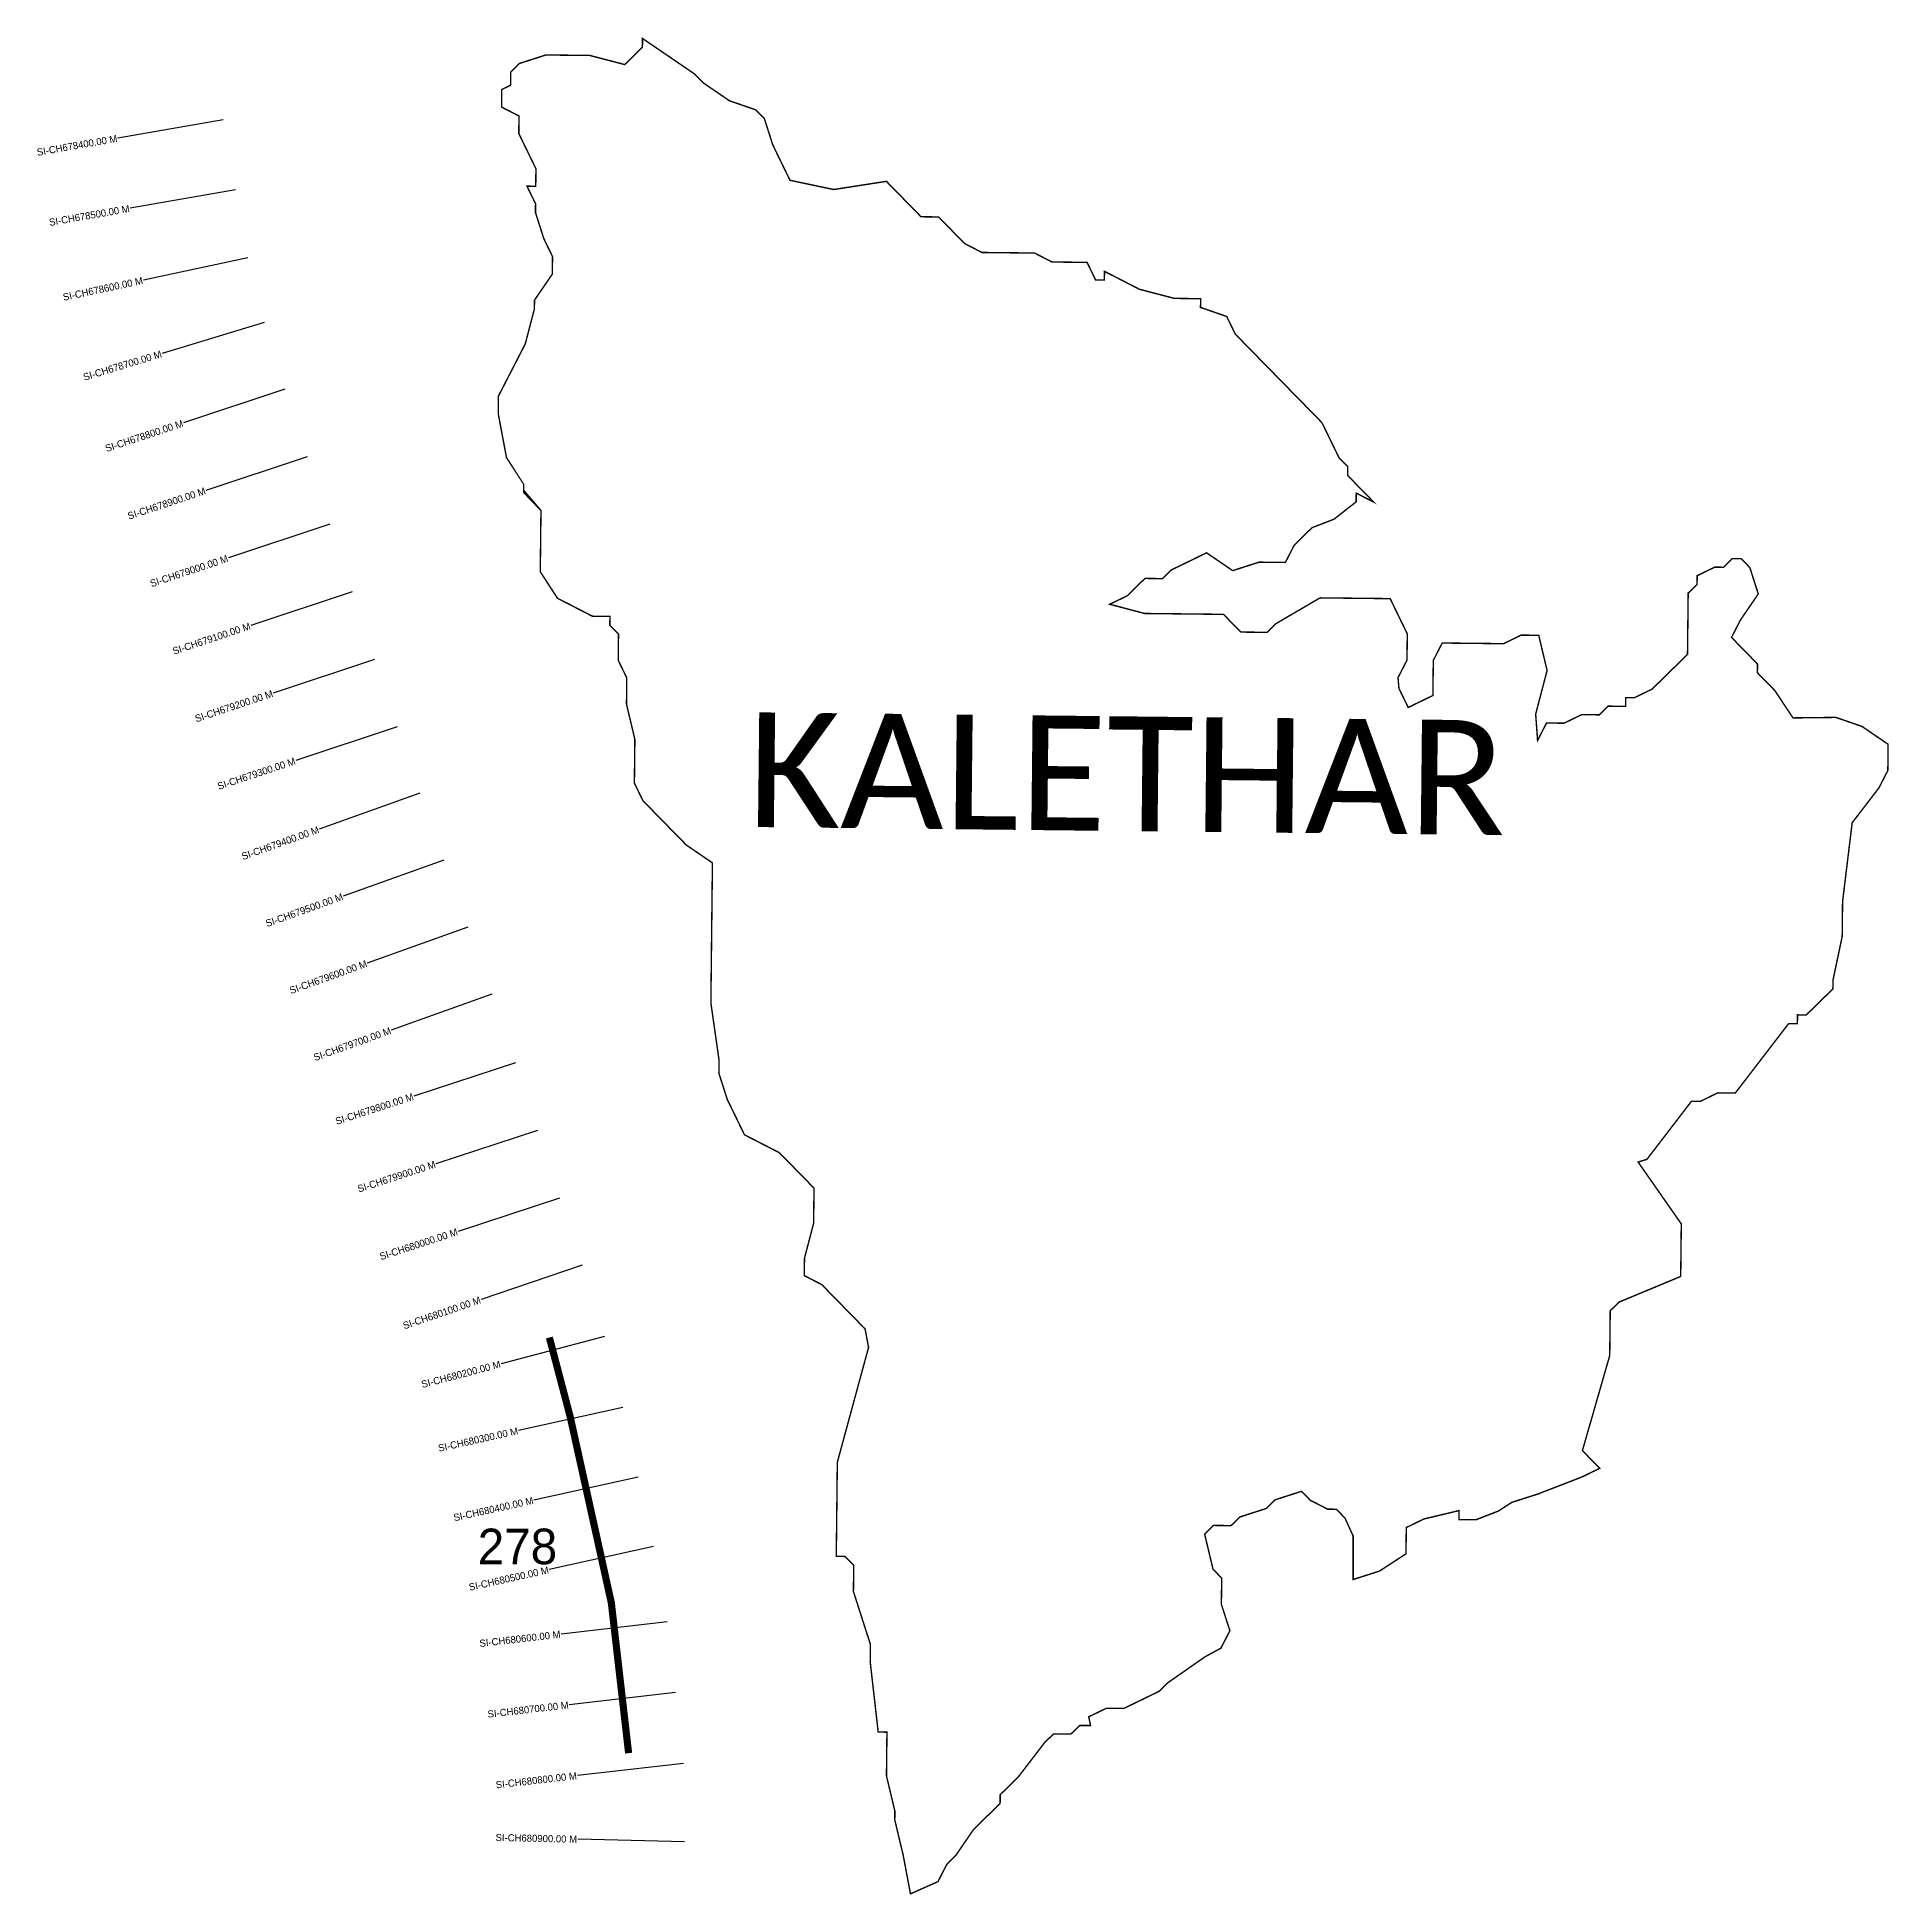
# Model space of a CAD drawing. Header units: metres. Extents: x 337657 to 340258, y 1770514 to 1773124.
import ezdxf
from ezdxf.enums import TextEntityAlignment as Align

# ---------------------------------------------------------------- set-up
doc = ezdxf.new("R2010")
doc.units = ezdxf.units.M
for name, color, linetype in [('ARTIFICIALLY PROTECTED', 4, 'Continuous'), ('CS', 134, 'Continuous'), ('CSMark', 6, 'Continuous'), ('VILLAGE NAME', 250, 'Continuous')]:
    doc.layers.add(name, color=color, linetype=linetype)

msp = doc.modelspace()

# ---------------------------------------------------------------- linework, layer by layer
at = {"color": 6, "const_width": 2}
for points in [[(338322.0776708126, 1773075.008176804), (338334.5057053566, 1773087.167630196), (338371.5581462383, 1773099.058097839), (338433.1007018089, 1773098.385836601), (338482.2152225971, 1773085.554121971), (338507.0716955662, 1773109.909945488), (338507.2059864998, 1773122.203689575), (338580.5416369438, 1773072.184840202), (338592.7006866932, 1773059.71988678), (338629.3498511314, 1773034.692204475), (338666.1337099075, 1773021.995184898), (338678.3300807476, 1773009.566745758), (338690.2205486298, 1772972.514305115), (338714.3069837093, 1772922.996508598), (338775.6783304214, 1772910.030905724), (338849.6858389378, 1772921.517694473), (338898.3601653576, 1772871.768233299), (338922.9845714569, 1772871.499247551), (338959.4994447231, 1772834.177822113), (338983.9891564846, 1772821.578175545), (339057.825455904, 1772820.771622658), (339082.3155705929, 1772808.208893776), (339131.5274641514, 1772807.671325684), (339143.5522229671, 1772782.912629128), (339155.8828849755, 1772782.777934681), (339156.0171761513, 1772795.071679115), (339204.9604876041, 1772769.946624756), (339254.0746049881, 1772757.077991486), (339290.9927549403, 1772756.674715414), (339290.8584640026, 1772744.380970955), (339327.6423227787, 1772731.683951378), (339339.667081356, 1772706.925254822), (339461.4076695442, 1772582.495619774), (339485.494508028, 1772533.014740944), (339497.6535577774, 1772520.549787521), (339497.5192668438, 1772508.256043434), (339534.0341403484, 1772470.934617996), (339509.5440254211, 1772483.497346878), (339509.4097344875, 1772471.203602791), (339478.3879301548, 1772446.915125847), (339447.5008203983, 1772434.95731163), (339422.607429266, 1772410.601890564), (339410.0077819824, 1772386.112179756), (339373.0896322727, 1772386.5154562), (339336.0371916294, 1772374.624988556), (339299.3880269527, 1772399.652669907), (339249.9071481228, 1772375.565832138), (339237.4421951771, 1772363.40678215), (339212.8547074795, 1772363.675364494), (339187.9613163471, 1772339.319943428), (339163.4178998877, 1772327.363340179), (339212.3167369366, 1772314.426552773), (339323.0711863041, 1772313.216723442), (339347.4266068935, 1772288.323332787), (339384.3447566032, 1772287.920056343), (339396.7731945515, 1772300.116427422), (339458.719026804, 1772336.362315178)], [(339458.719026804, 1772336.362315178), (339557.1797320843, 1772335.286777496), (339581.2661674023, 1772285.76898098), (339580.8628909588, 1772248.850831032), (339568.2636470795, 1772224.39803791), (339569.5120208263, 1772209.228340149), (339582.6015131339, 1772182.359436261), (339617.2434735298, 1772199.235661507), (339617.7810409069, 1772248.447554588), (339630.3437702656, 1772272.937669754), (339716.5107314587, 1772271.996422768), (339741.2325103283, 1772284.021584511), (339765.8569164276, 1772283.752599716), (339777.6130926609, 1772234.406414986), (339761.5782592297, 1772173.031672478), (339764.2438113689, 1772136.080000877), (339776.8065402508, 1772160.570115089), (339801.4309461117, 1772160.301130295), (339826.1896429002, 1772172.325888014), (339850.8140487882, 1772172.056902744), (339863.2420836542, 1772184.216355617), (339887.8664895422, 1772183.947370346), (339888.0011838154, 1772196.278032366), (339900.2949276845, 1772196.143741369), (339925.0536245694, 1772208.168499969), (339974.803488736, 1772256.879744484), (339975.7443322674, 1772343.009787872), (339988.276834058, 1772355.205755618), (339988.3439795565, 1772367.499499488), (340013.0657582917, 1772379.524661364), (340025.3964203105, 1772379.389967091), (340037.8248584529, 1772391.586338114), (340050.118602322, 1772391.452047117), (340062.3145700676, 1772378.986690824), (340074.2050376695, 1772341.934250067), (340049.1773555144, 1772305.285085578), (340036.614626375, 1772280.794970686), (340073.1294998649, 1772243.473544659), (340072.9952088679, 1772231.17980079), (340097.3506294856, 1772206.28640963), (340122.9079898222, 1772167.733528562), (340183.114315033, 1772168.427014351), (340219.8981735706, 1772155.72999382), (340256.5473382473, 1772130.702311516), (340256.1440618038, 1772093.784161568), (340243.5444145203, 1772069.294449806), (340206.0886974335, 1772020.485832214), (340203.2105257511, 1771996.900918961), (340192.5847218037, 1771909.828756332), (340192.0471544266, 1771860.616861343), (340179.0811491013, 1771799.208598137), (340178.9468581676, 1771786.914855003), (340141.5885136127, 1771750.400383949), (340129.2947697639, 1771750.534675598), (340129.1600756645, 1771738.204012871), (340116.8663318157, 1771738.338303566), (340041.917576313, 1771640.684553146), (340017.330088377, 1771640.95313549), (339992.5713918209, 1771628.928377151), (339980.2776477337, 1771629.0626688), (339917.8382952213, 1771547.637160301), (339905.463183403, 1771543.702662468), (339966.0648953915, 1771456.900357246), (339965.2583427429, 1771383.064058304), (339878.7246201038, 1771347.049834251), (339866.2596669197, 1771334.890784264), (339865.5727331638, 1771272.005056381), (339827.1904412037, 1771138.372649567), (339851.5458620766, 1771113.479258148), (339826.7871651916, 1771101.454499548), (339764.9756242764, 1771077.502355196), (339727.9231835224, 1771065.611887593), (339709.3482767217, 1771053.519580219), (339678.442304626, 1771041.525048968), (339653.9525930113, 1771041.525048968), (339653.9525930113, 1771054.124696258), (339604.6060051119, 1771042.331601502), (339579.8473082269, 1771030.306842903), (339579.4440319597, 1770993.388693143), (339542.2568969324, 1770969.167563521), (339505.2044561784, 1770957.277095918), (339505.2044561784, 1771006.488989548), (339505.2044561784, 1771018.455430038), (339493.814637691, 1771043.54183358), (339481.6555880951, 1771056.006786597), (339469.361844226, 1771056.141077594), (339444.871729335, 1771068.703806734), (339432.7122764629, 1771081.199188737), (339395.6229175591, 1771069.241777274), (339383.194882693, 1771057.082324401), (339346.1420386627, 1771045.154938649), (339333.7140037966, 1771032.995485776), (339309.0895979087, 1771033.264471046), (339296.6611597664, 1771021.068100024), (339308.4173363713, 1770971.721915397), (339320.5767892434, 1770959.293880531), (339320.1735129762, 1770922.375730771), (339332.1004954516, 1770885.285968589), (339319.5012514387, 1770860.833175123), (339297.2369600278, 1770848.771095097), (339245.1269813842, 1770812.390915878), (339232.6989465181, 1770800.231463005), (339183.181149472, 1770776.145027656), (339158.5936617338, 1770776.41360965), (339133.8349648489, 1770764.38885105), (339136.448553619, 1770752.192883304), (339121.3696085567, 1770752.192883304), (339108.9415736907, 1770740.302415702), (339084.3171678027, 1770740.302415701), (339071.8891329367, 1770728.142962829), (339034.4330126392, 1770679.297427317), (339009.539621481, 1770654.942006697), (339009.405330484, 1770642.648262828), (338972.0839044597, 1770606.133389335), (338947.0562223046, 1770569.484224846), (338934.6277841622, 1770557.287853824), (338922.0654582992, 1770532.834657081), (338883.502218008, 1770515.721186638), (338873.219922781, 1770570.29077816), (338861.4637460709, 1770619.636961937), (338861.5984404087, 1770631.967624664), (338849.8053457737, 1770681.314211845), (338850.141476512, 1770712.08548975), (338850.4776065333, 1770742.856767662), (338838.1838636398, 1770742.99105835), (338826.9656572342, 1770841.586054802), (338827.2346425056, 1770866.210461617), (338803.4167892933, 1770940.315745354), (338803.8200654984, 1770977.233895302), (338791.6606125832, 1770989.661930084), (338779.3299505711, 1770989.796625137), (338780.7740023136, 1771121.993122101), (338824.6629035473, 1771283.375459671), (338819.7436990738, 1771309.399870872), (338758.8734049797, 1771371.614686966), (338734.4202084541, 1771384.177014351), (338734.6891937256, 1771408.801419258), (338747.5205044746, 1771457.879021645), (338748.0584750175, 1771507.127833366), (338699.3841488361, 1771556.877295494), (338650.4043223858, 1771582.039671898), (338626.3174836636, 1771631.520549774), (338614.4274194241, 1771668.609909058), (338614.6288559437, 1771687.050523758), (338603.2092132568, 1771767.204906464), (338605.3598856926, 1771964.089399338), (338568.7107210159, 1771989.117081642), (338507.8404269218, 1772051.331897736), (338495.7787501812, 1772076.090997696), (338496.4510116577, 1772137.633553505), (338484.694835186, 1772186.979738235), (338485.0981113911, 1772223.89788723), (338473.0733528137, 1772248.656585693), (338473.4766290188, 1772285.574734688), (338461.2802581787, 1772298.003172874), (338461.4149521443, 1772310.333834652), (338436.827464819, 1772310.602416992), (338387.847234726, 1772335.72787571), (338363.6265087128, 1772372.951928139), (338364.5673520565, 1772459.081971169), (338340.2488496304, 1772483.974959373), (338340.2488496303, 1772496.181235628), (338316.1620111465, 1772533.455838203), (338304.5405285358, 1772595.132684708), (338304.8095138073, 1772619.757090569), (338342.5342161655, 1772693.190114021), (338355.3659305573, 1772742.304635048), (338355.5002214909, 1772754.598378181), (338380.5279037952, 1772791.247543335), (338380.7968890667, 1772815.871949196), (338368.735212326, 1772840.63105011), (338362.7899785042, 1772859.157269478), (338356.8447446823, 1772877.683488846), (338356.9790356159, 1772889.977233887), (338344.9542770386, 1772914.735930443), (338357.2480208953, 1772914.601639517), (338357.5166027546, 1772939.189127922), (338333.4301674366, 1772988.706924438), (338333.6991527081, 1773013.331330299), (338309.2459561825, 1773025.893655777), (338309.5149414539, 1773050.518061638), (338321.8758308887, 1773056.530643463), (338322.0776708126, 1773075.008176804)]]:
    msp.add_lwpolyline(points, dxfattribs=at)
at = {"layer": 'ARTIFICIALLY PROTECTED', "const_width": 10, "flags": 128}
msp.add_lwpolyline([(338376.379959092, 1771297.255069943), (338388.2286199842, 1771252.150185965), (338405.559606671, 1771186.175460985), (338429.7153018606, 1771076.931536214), (338448.3842368012, 1770992.501437714), (338463.3895966408, 1770924.639826255), (338470.1562403506, 1770865.757588807), (338483.5521916701, 1770749.188190407), (338487.5237625174, 1770714.62822424), (338487.669857318, 1770713.356930951)], dxfattribs=at)
at = {"layer": 'CS'}
for p, q in [((337918.1256097162, 1773008.03873025), (337770.3814557109, 1772982.122230539)), ((337935.4032759732, 1772909.542627324), (337787.6591218936, 1772883.626128036)), ((337952.9633489407, 1772813.873543044), (337806.2566705176, 1772782.614136362)), ((337975.9892373789, 1772723.175119837), (337832.4443574484, 1772679.645044651)), ((338004.9222020096, 1772629.514905935), (337862.5683568072, 1772582.235071374)), ((338036.4420916216, 1772534.612342217), (337894.0882462887, 1772487.332508049)), ((338067.9619812551, 1772439.709778434), (337925.6081357487, 1772392.429944789)), ((338099.4818707152, 1772344.807215174), (337957.1280253822, 1772297.527381006)), ((338131.0017602833, 1772249.904651588), (337988.6479149075, 1772202.624817549)), ((338162.52164983, 1772155.002088066), (338020.1678044542, 1772107.722254028)), ((338194.4998297569, 1772062.078735826), (338053.2687123875, 1772011.54388165)), ((338228.1897322189, 1771967.924657152), (338086.9586146513, 1771917.389803529)), ((338261.879634651, 1771873.770578561), (338120.648516945, 1771823.235725326)), ((338295.5695370139, 1771779.616500164), (338154.3384193079, 1771729.081646929)), ((338328.7047379616, 1771683.017573007), (338186.0930626543, 1771636.521228354)), ((338359.7023012469, 1771587.943123365), (338217.0906262361, 1771541.446777803)), ((338390.6998647644, 1771492.868673011), (338248.0881895857, 1771446.372327964)), ((338422.3688158259, 1771399.074100322), (338280.3909081433, 1771350.677057746)), ((338453.5975924357, 1771298.499696697), (338308.519765746, 1771260.389013116)), ((338479.5607911823, 1771198.885536318), (338333.0985361077, 1771166.500233502)), ((338501.1509930937, 1771101.244032942), (338354.6887380191, 1771068.858730127)), ((338522.7411950511, 1771003.602529359), (338376.2789398845, 1770971.21722696)), ((338541.9765437412, 1770897.722093383), (338392.9573055909, 1770880.597063132)), ((338553.3932305074, 1770798.375934508), (338404.3739923344, 1770781.250904455)), ((338564.809917251, 1770699.029775831), (338415.7906791007, 1770681.90474558)), ((338566.1843109481, 1770588.793088784), (338416.2253036852, 1770592.299674126))]:
    msp.add_line(p, q, dxfattribs=at)

# ---------------------------------------------------------------- texts
at = {"insert": (338275.7671140869, 1771028.763878542), "char_height": 50, "attachment_point": 1}
msp.add_mtext_dynamic_manual_height_columns('278', width=84.3741295307409, gutter_width=1, heights=[74.18822369209585], dxfattribs=at)
at = {"layer": 'CSMark'}
for s, rotation, p in [('SI-CH678400.00 M', 9.949299623557916, (337769.3964946842, 1772981.949453874)), ('SI-CH678500.00 M', 9.949299459313057, (337786.6741608664, 1772883.453351374)), ('SI-CH678600.00 M', 12.0283729019481, (337805.2786259947, 1772782.405740318)), ('SI-CH678700.00 M', 16.86996011846373, (337831.4873915822, 1772679.354844149)), ('SI-CH678800.00 M', 18.37282144245091, (337861.6193311726, 1772581.919872477)), ('SI-CH678900.00 M', 18.37282128419838, (337893.1392206531, 1772487.017309155)), ('SI-CH679000.00 M', 18.37282107395736, (337924.6591101119, 1772392.114745898)), ('SI-CH679100.00 M', 18.37282128419838, (337956.1789997466, 1772297.212182112)), ('SI-CH679200.00 M', 18.37282123220989, (337987.6988892716, 1772202.309618656)), ('SI-CH679300.00 M', 18.37282123220989, (338019.2187788184, 1772107.407055134)), ('SI-CH679400.00 M', 19.6880582936605, (338052.3271716051, 1772011.206982622)), ('SI-CH679500.00 M', 19.68805806894522, (338086.0170738676, 1771917.052904506)), ('SI-CH679600.00 M', 19.68805791194081, (338119.7069761602, 1771822.898826305)), ('SI-CH679700.00 M', 19.68805791194081, (338153.3968785232, 1771728.744747908)), ('SI-CH679800.00 M', 18.05776190925983, (338185.1423181522, 1771636.211252724)), ('SI-CH679900.00 M', 18.05776227455603, (338216.139881736, 1771541.136802166)), ('SI-CH680000.00 M', 18.05776206779901, (338247.1374450845, 1771446.06235233)), ('SI-CH680100.00 M', 18.82307699093096, (338279.4443887587, 1771350.354410795)), ('SI-CH680200.00 M', 14.71855778182555, (338307.5525802348, 1771260.134941892)), ('SI-CH680300.00 M', 12.46845213376457, (338332.1221210739, 1771166.284331484)), ('SI-CH680400.00 M', 12.46845213376457, (338353.7123229853, 1771068.642828108)), ('SI-CH680500.00 M', 12.46845197094474, (338375.3025248501, 1770971.001324943)), ('SI-CH680600.00 M', 6.555573635044362, (338391.9638440033, 1770880.482896263)), ('SI-CH680700.00 M', 6.555573558893837, (338403.3805307466, 1770781.136737588)), ('SI-CH680800.00 M', 6.555573635044362, (338414.797217513, 1770681.790578712)), ('SI-CH680900.00 M', 358.6604610354304, (338415.2255769701, 1770592.323051361))]:
    msp.add_text(s, height=10, rotation=rotation, dxfattribs=at).set_placement(p, align=Align.MIDDLE_RIGHT)
at = {"layer": 'VILLAGE NAME', "insert": (338655.9094977379, 1772175.664656639), "char_height": 161.1085249327823, "attachment_point": 1, "rotation": 359.37415311197776}
msp.add_mtext_dynamic_manual_height_columns('{\\fCalibri|b0|i0|c0|p34;KALETHAR}', width=1589.78577884433, gutter_width=805.5426246639116, heights=[0], dxfattribs=at)

doc.saveas('drawing.dxf')
